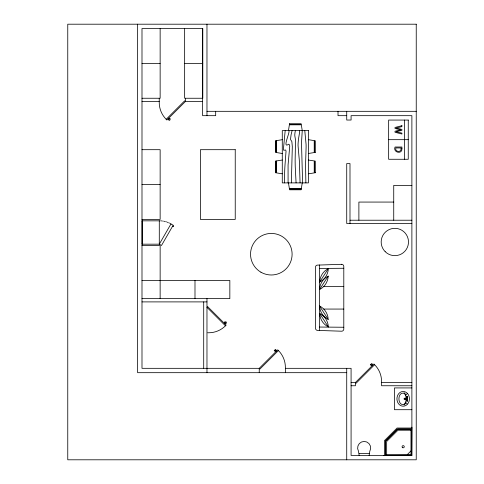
<?xml version="1.0" encoding="UTF-8"?>
<svg xmlns="http://www.w3.org/2000/svg" width="484" height="484" viewBox="0 0 484 484"><rect width="100%" height="100%" fill="white"/><g stroke="black" fill="none" stroke-linecap="round" stroke-linejoin="round"><path stroke-width="0.73" d="M295.349 130.619L295.319 130.976A9.529 9.529 0 0 0 295.228 131.376L295.179 131.624A26.451 26.451 0 0 0 294.938 133.094L294.792 134.764A9.662 9.662 0 0 0 294.835 135.865L295.337 138.884A18.797 18.797 0 0 1 295.5 140.457L295.137 160.204A281.198 281.198 0 0 0 295.258 166.919L296.075 182.892M319.543 264.954L319.543 330.56M284.459 182.892L284.689 170.749A207.951 207.951 0 0 1 285.052 164.312L286.05 150.96L285.475 149.937L283.751 150.355L283.4 149.405L285.185 130.619M404.116 392.615L404.237 393.008A3.158 3.158 0 0 1 405.513 394.369L405.277 394.817A6.752 6.752 0 0 1 405.919 396.553L406.143 398.144M291.356 182.892L292.318 146.622L291.864 141.655A3.455 3.455 0 0 0 291.531 141.007L290.842 140.027A2.952 2.952 0 0 1 290.527 139.229L291.09 134.709A83.974 83.974 0 0 0 291.604 132.695L292.082 130.619M406.143 399.512L405.919 401.103A6.752 6.752 0 0 1 405.289 402.815A4.06 4.06 0 0 1 404.2 404.11A1.658 1.658 0 0 1 403.178 404.467L402.585 404.467A2.42 2.42 0 0 1 401.278 404.086A4.247 4.247 0 0 1 400.002 402.815A6.111 6.111 0 0 1 399.233 401.073A8.676 8.676 0 0 1 399.233 396.584A6.111 6.111 0 0 1 400.002 394.841A4.247 4.247 0 0 1 401.278 393.577A2.42 2.42 0 0 1 402.585 393.189L403.178 393.189A1.658 1.658 0 0 1 404.2 393.546A4.06 4.06 0 0 1 405.289 394.841M288.464 130.619L289.372 124.812L301.326 124.812L302.24 130.619L301.762 138.672A94.15 94.15 0 0 0 301.605 141.679A107.636 107.636 0 0 0 301.55 144.444L302.609 182.892M302.24 182.885L301.326 188.693L289.378 188.699L288.464 182.885M288.815 130.619C290.582 131.6 281.748 149.108 288.591 144.256A0.829 0.829 0 0 1 289.105 144.329L289.741 146.047L288.071 165.056L288.089 182.892M369.129 455.444L369.806 451.239A6.534 6.534 0 0 0 364.149 441.438A6.534 6.534 0 0 0 358.493 451.239L359.17 455.444M405.58 402.15L407.159 403.983M170.253 223.554L170.961 223.965L159.29 244.178L142.538 244.178L142.538 220.837L160.107 220.837M170.961 223.965L173.169 225.242C173.157 225.441 173.78 227.202 172.564 226.288L161.499 245.455L159.29 244.178L159.29 220.837M319.688 282.033L328.34 268.608A15.73 15.73 0 0 1 319.688 282.033A15.73 15.73 0 0 1 328.34 268.608M319.549 289.529L328.2 276.104A15.73 15.73 0 0 0 319.549 289.529A15.73 15.73 0 0 0 328.2 276.104M323.754 286.449L343.797 286.443M185.372 98.252L185.372 101.519L166.889 120.002L166.187 119.294L184.664 100.811L185.372 101.519L202.614 101.519M224.328 323.288L224.969 322.646M224.909 323.863L225.55 323.221M225.453 325.823L226.155 325.115L207.678 306.632L206.971 307.34L225.453 325.823A23.728 23.728 0 0 1 208.677 332.768L207.678 332.768M259.243 372.68L259.243 368.324L277.725 349.841L278.427 350.549L259.95 369.032L259.243 368.324L141.993 368.324L141.993 28.556L202.796 28.556L202.796 98.252L184.646 98.252L184.646 28.556M351.081 385.748L355.438 385.748L355.438 382.481L373.92 363.998L374.622 364.706L356.145 383.189L355.438 382.481L351.081 382.481M385.518 455.262L385.518 441.045L397.485 429.078L411.702 429.078M385.615 455.262L385.615 441.081L397.521 429.175L411.702 429.175M407.346 454.536L410.976 450.906M407.159 393.673L405.58 395.507M407.613 397.8L404.987 398.417L404.987 399.239L407.613 399.857L407.613 397.8L405.435 398.314L405.435 399.342L407.613 399.857M282.287 139.701L276.473 140.608L276.473 152.563L282.287 153.476M308.417 153.476L314.225 152.569L314.225 140.608L308.417 139.701M282.287 160.029L276.473 160.936L276.473 172.891L282.287 173.804M308.417 173.804L314.225 172.897L314.225 160.936L308.417 160.029M319.525 268.469L343.797 268.263M141.993 63.404L160.143 63.404M184.646 63.404L202.796 63.404M141.993 98.252L160.143 98.252L160.143 28.556M141.993 101.519L159.236 101.519M206.971 111.32L416.24 111.32M346.726 115.676L338.014 115.676L338.014 111.32M388.652 139.67L408.254 139.67M141.993 149.689L160.143 149.689L160.143 219.385L141.993 219.385M141.993 184.537L160.143 184.537M411.884 185.372L393.734 185.372L393.734 220.22M393.734 202.07L358.886 202.07L358.886 220.22M349.993 220.22L411.884 220.22M141.993 221.019L142.357 221.019L142.357 243.996L141.993 243.996M411.884 223.487L346.726 223.487L346.726 163.592L349.993 163.592L349.993 223.487M141.993 245.63L160.143 245.63L160.143 298.628M141.993 280.478L229.839 280.478L229.839 298.628L141.993 298.628M141.993 301.895L206.971 301.895M323.76 309.064L343.797 309.064M285.378 368.324L351.081 368.324L351.081 455.444L411.884 455.444L411.884 115.676L351.081 115.676L351.081 120.032L346.726 120.032L346.726 111.32M346.726 372.68L137.637 372.68L137.637 24.2M381.574 382.481L411.884 382.481M411.884 385.748L381.574 385.748L381.574 381.483A23.728 23.728 0 0 0 374.622 364.706M411.884 387.926L394.46 387.926L394.46 409.706L411.884 409.706M411.884 427.13L411.702 455.444M411.884 428.037L397.049 428.037L384.477 440.609L384.477 455.444M411.702 430.216L397.951 430.216L386.656 441.511L386.656 455.262M359.17 453.629L369.129 453.629M386.656 454.536L410.976 454.536L410.976 430.216M411.884 455.262L383.57 455.444M319.525 327.045L343.797 327.251M160.924 220.861L161.735 220.922M162.545 221.013L163.356 221.134M164.155 221.285L164.953 221.466M172.927 225.659L173.254 226.27L172.564 226.288M165.74 221.678L166.52 221.92M167.295 222.186L168.051 222.489M168.801 222.815L169.533 223.172M405.277 402.839L405.507 403.287A3.158 3.158 0 0 1 404.243 404.654L404.116 405.048M168.722 118.169L169.364 118.81M168.142 118.749L168.783 119.391M372.027 364.609L372.668 365.251M371.446 365.19L372.087 365.831M275.832 350.452L276.473 351.094M275.251 351.033L275.892 351.674M319.549 305.985L328.2 319.41A15.73 15.73 0 0 0 319.549 305.985A15.73 15.73 0 0 0 328.2 319.41M319.688 313.475L328.34 326.906A15.73 15.73 0 0 1 319.688 313.475A15.73 15.73 0 0 1 328.34 326.906M299.342 130.619L299.511 132.822L298.888 136.633A65.352 65.352 0 0 0 298.277 141.183L298.102 143.476A34.993 34.993 0 0 0 298.059 145.696L299.039 157.209A100.503 100.503 0 0 1 299.402 161.674L300.068 182.892M304.787 130.619L306.07 144.413A71.692 71.692 0 0 1 306.07 148.243L305.543 164.959L305.876 182.892M404.624 120.068L404.624 159.272M346.726 368.324L346.726 459.8M285.378 372.68L285.378 367.326A23.728 23.728 0 0 0 278.427 350.549M215.683 111.32L215.683 115.676L202.614 115.676L202.614 28.556M206.971 24.2L206.971 115.676M206.971 298.628L206.971 372.68M203.703 301.895L203.703 368.324M194.992 280.478L194.992 298.628M159.236 98.252L159.236 102.517A23.728 23.728 0 0 0 166.187 119.294M142.175 221.2L142.175 243.815M405.156 399.282A0.647 0.647 0 0 1 404.243 399.288A0.647 0.647 0 0 1 404.243 398.368A0.647 0.647 0 0 1 405.156 398.374M276.11 160.997L276.11 172.836L275.384 172.727L275.384 161.112L276.11 160.997M276.11 140.669L276.11 152.508L275.384 152.399L275.384 140.783L276.11 140.669M406.627 396.819C407.703 398.677 407.921 395.059 406.627 396.783M406.627 400.764C407.806 402.597 407.831 398.961 406.627 400.734M406.802 396.832C407.74 397.987 407.443 395.585 406.808 396.783M406.802 400.776C407.722 401.962 407.449 399.5 406.802 400.776M401.121 148.648C401.593 152.859 394.484 152.024 395.797 147.947L401.121 147.947L401.121 148.648M401.914 148.6C402.44 154.711 392.742 152.605 395.011 147.027L401.914 147.027L401.914 148.6M168.547 119.73C169.926 122.531 171.536 115.833 168.547 119.73M224.733 322.023C226.464 326.21 227.541 320.317 224.733 322.023M274.247 350.597C275.626 353.399 277.229 346.707 274.247 350.597M370.441 364.754C371.821 367.556 373.424 360.864 370.441 364.754M289.541 123.722L289.432 124.448L301.272 124.448L301.157 123.722L289.541 123.722M301.272 189.062L301.157 189.788L289.541 189.788L289.432 189.062L301.272 189.062M401.901 125.689L395.004 127.455L395.004 128.466L400.734 129.839L395.004 131.243L395.004 132.277L401.901 134.007L401.901 133.112L396.112 131.727L401.901 130.335L401.901 129.403L396.166 128.018L401.901 126.627L401.901 125.689M315.314 152.399L314.588 152.508L314.588 140.669L315.314 140.783L315.314 152.399M315.314 172.727L314.588 172.836L314.588 160.997L315.314 161.112L315.314 172.727M341.65 264.3L317.48 265.111A2.015 2.015 0 0 0 315.483 267.101L315.483 328.231A2.178 2.178 0 0 0 317.48 330.403L341.65 331.213A2.178 2.178 0 0 0 343.797 329.035L343.797 266.478A2.178 2.178 0 0 0 341.65 264.3M416.24 24.2L67.76 24.2L67.76 459.8L416.24 459.8L416.24 24.2M408.254 120.068L388.652 120.068L388.652 159.272L408.254 159.272L408.254 120.068M308.417 130.619L282.281 130.619L282.281 182.892L308.417 182.892L308.417 130.619M235.236 149.689L200.388 149.689L200.388 219.385L235.236 219.385L235.236 149.689M385.179 251.65A13.655 13.655 0 0 0 408.03 245.527A13.655 13.655 0 0 0 391.302 228.799A13.655 13.655 0 0 0 385.179 251.65M260.937 272.208A20.782 20.782 0 0 0 292.106 254.209A20.782 20.782 0 0 0 260.937 236.21A20.782 20.782 0 0 0 260.937 272.208M407.589 393.631A6.407 6.407 0 0 0 405.513 392.016A5.312 5.312 0 0 0 400.849 392.016A6.407 6.407 0 0 0 398.774 393.631A7.393 7.393 0 0 0 397.437 395.96A8.645 8.645 0 0 0 397.437 401.696A7.393 7.393 0 0 0 398.774 404.025A6.407 6.407 0 0 0 400.849 405.64A5.312 5.312 0 0 0 405.513 405.64A6.407 6.407 0 0 0 407.589 404.025A7.393 7.393 0 0 0 408.926 401.696A8.645 8.645 0 0 0 408.926 395.96A7.393 7.393 0 0 0 407.589 393.631M402.627 447.676A1.089 1.089 0 0 0 404.261 446.732A1.089 1.089 0 0 0 402.627 445.788A1.089 1.089 0 0 0 402.627 447.676"/></g></svg>
